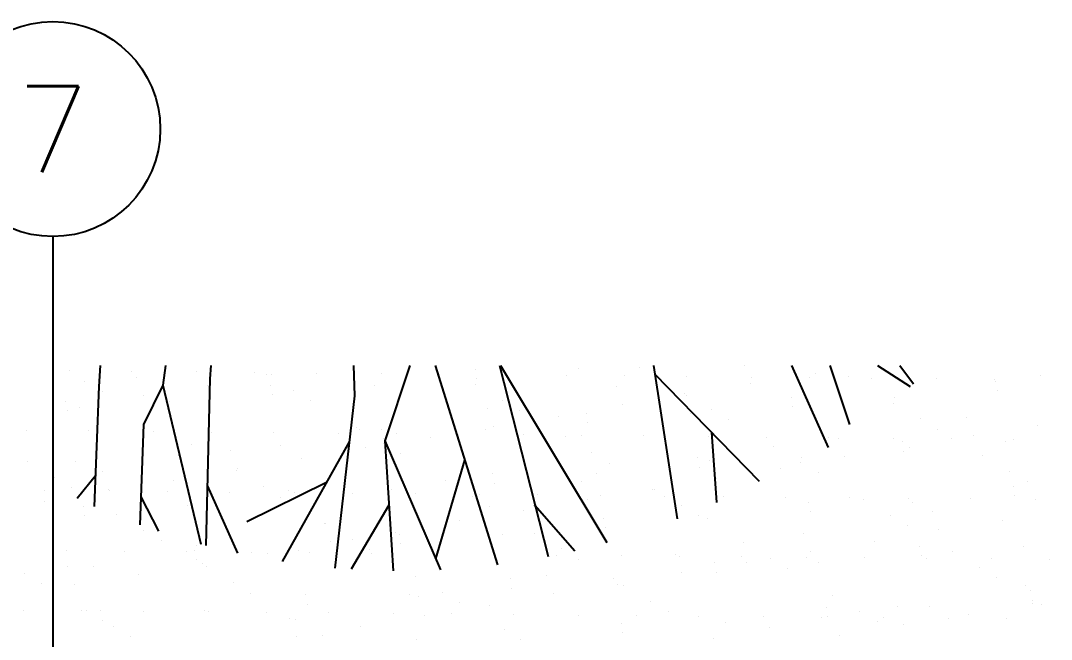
# Model space of a CAD drawing. Header units: millimetres. Extents: x -3 to 53, y -269 to 39.
# Drawn here: x 12 to 14.399, y 37.913 to 39.352 of the extents above; entities that cross this region are included whole.
import ezdxf
from ezdxf.enums import TextEntityAlignment as Align
from ezdxf.xclip import XClip

# ---------------------------------------------------------------- set-up
doc = ezdxf.new("R2010")
doc.units = ezdxf.units.MM
doc.header["$LTSCALE"] = 15
doc.header["$XCLIPFRAME"] = 2
for name, pattern in [('ACAD_ISO07W100', [3, 0, -3]), ('HIDDEN2', [0.1875, 0.125, -0.0625]), ('PHANTOM', [63.5, 31.75, -6.35, 6.35, -6.35, 6.35, -6.35]), ('PHANTOM2', [1.25, 0.625, -0.125, 0.125, -0.125, 0.125, -0.125])]:
    doc.linetypes.add(name, pattern=pattern)
doc.layers.get('0').update_dxf_attribs({"color": 250})
for name, color, linetype in [('A-EJES', 251, 'PHANTOM'), ('A-MURO BAJO', 251, 'Continuous'), ('A-PROYECCIONES', 250, 'HIDDEN2'), ('DLP_VERDE', 250, 'Continuous')]:
    doc.layers.add(name, color=color, linetype=linetype)
doc.layers.add('A-MUROS', color=252, linetype='Continuous', lineweight=30)
doc.styles.add('R80', font='ARIALN.TTF', dxfattribs={"height": 2.03})
doc.styles.add('ROMANS', font='romans.shx', dxfattribs={"width": 0.8})

# ---------------------------------------------------------------- blocks, each defined once
blk = doc.blocks.new('A$C9f73720c')
at = {"layer": 'A-MURO BAJO'}
blk.add_arc((60.7821, 91.9133, 0), 25.1032, 139.01699, 190.85615, dxfattribs=at)
at = {"layer": 'A-PROYECCIONES', "linetype": 'HIDDEN2', "ltscale": 0.3}
for p, q in [((39.8481, 100.5815, 0), (40.2425, 100.7216, 0)), ((39.9393, 100.4513, 0), (40.2464, 100.7127, 0)), ((40.0504, 100.5459, 0), (40.2894, 100.5514, 0)), ((39.9122, 100.4356, 0), (40.3258, 100.4889, 0)), ((40.0443, 100.1522, 0), (40.3539, 100.3124, 0)), ((40.2126, 100.2393, 0), (40.372, 100.2024, 0)), ((39.9092, 100.1714, 0), (40.3822, 100.1041, 0)), ((39.9126, 99.8128, 0), (40.3867, 99.9311, 0)), ((40.255, 99.7966, 0), (40.3833, 99.8542, 0)), ((39.9126, 99.8128, 0), (40.378, 99.7909, 0)), ((40.2571, 99.7964, 0), (40.255, 99.7966, 0)), ((39.1435, 99.6712, 0), (39.8893, 99.4691, 0)), ((39.6679, 99.6674, 0), (40.3619, 99.6726, 0)), ((39.7884, 99.6629, 0), (40.0099, 99.5061, 0)), ((40.3071, 99.5394, 0), (40.1072, 99.6707, 0)), ((40.0099, 99.5061, 0), (40.3347, 99.5425, 0)), ((40.0099, 99.5061, 0), (40.3047, 99.4363, 0)), ((39.8893, 99.4691, 0), (40.2587, 99.3081, 0)), ((40.1555, 99.4716, 0), (40.2725, 99.3436, 0)), ((39.9877, 99.4262, 0), (40.2086, 99.1954, 0)), ((39.2549, 99.3434, 0), (39.7532, 99.1588, 0)), ((40.0629, 99.3476, 0), (40.0962, 99.1434, 0)), ((39.7532, 99.1588, 0), (40.1209, 99.0364, 0)), ((39.5958, 99.1144, 0), (39.7354, 99.0496, 0)), ((39.9881, 99.0806, 0), (40.1596, 99.1019, 0)), ((39.7354, 99.0496, 0), (40.1148, 99.0265, 0)), ((39.7354, 99.0496, 0), (39.8095, 98.98, 0)), ((39.4376, 99.0045, 0), (39.6943, 98.9064, 0)), ((39.8095, 98.98, 0), (40.0299, 98.9035, 0)), ((39.9687, 98.9247, 0), (40.0569, 98.9404, 0)), ((39.6943, 98.9064, 0), (39.9581, 98.8144, 0)), ((39.8909, 98.8378, 0), (39.9291, 98.7816, 0))]:
    blk.add_line(p, q, dxfattribs=at)
at = {"layer": 'DLP_VERDE', "linetype": 'Continuous'}
for p, q in [((40.3103, 101.0094), (40.3103, 101.0094)), ((40.4199, 100.9696), (40.4199, 100.9696)), ((40.2874, 100.9061), (40.2874, 100.9061)), ((40.2924, 100.9067), (40.2924, 100.9067)), ((40.3144, 100.9038), (40.3144, 100.9038)), ((40.4337, 100.9068), (40.4337, 100.9068)), ((40.5376, 100.9082), (40.5376, 100.9082)), ((40.582, 100.9138), (40.582, 100.9138)), ((40.7255, 100.9056), (40.7255, 100.9056)), ((40.4334, 100.8882), (40.4334, 100.8882)), ((40.5032, 100.8767), (40.5032, 100.8767)), ((40.5374, 100.8745), (40.5374, 100.8745)), ((40.5595, 100.8716), (40.5595, 100.8716)), ((40.6784, 100.8559), (40.6784, 100.8559)), ((40.8204, 100.8578), (40.8204, 100.8578)), ((40.4495, 100.8274), (40.4495, 100.8274)), ((40.6064, 100.8284), (40.6064, 100.8284)), ((40.7663, 100.8354), (40.7663, 100.8354)), ((40.7824, 100.8422), (40.7824, 100.8422)), ((40.8045, 100.8393), (40.8045, 100.8393)), ((40.8107, 100.8374), (40.8107, 100.8374)), ((40.3533, 100.8174), (40.3533, 100.8174)), ((40.3977, 100.8193), (40.3977, 100.8193)), ((40.2468, 100.7772), (40.2468, 100.7772)), ((40.3903, 100.769), (40.3903, 100.769)), ((40.5366, 100.7697), (40.5366, 100.7697)), ((40.6848, 100.7767), (40.6848, 100.7767)), ((40.7306, 100.7755), (40.7306, 100.7755)), ((40.8283, 100.7685), (40.8283, 100.7685)), ((40.3597, 100.7451), (40.3597, 100.7451)), ((40.6962, 100.744), (40.6962, 100.744)), ((40.3253, 100.7136), (40.3253, 100.7136)), ((40.6425, 100.6947), (40.6425, 100.6947)), ((40.7929, 100.6873), (40.7929, 100.6873)), ((40.2593, 100.671), (40.2593, 100.671)), ((40.2715, 100.6644), (40.2715, 100.6644)), ((40.3633, 100.6573), (40.3633, 100.6573)), ((40.3799, 100.6692), (40.3799, 100.6692)), ((40.5398, 100.6762), (40.5398, 100.6762)), ((40.5842, 100.6782), (40.5842, 100.6782)), ((40.2014, 100.6331), (40.2014, 100.6331)), ((40.3496, 100.6401), (40.3496, 100.6401)), ((40.3853, 100.6544), (40.3853, 100.6544)), ((40.5043, 100.6387), (40.5043, 100.6387)), ((40.7877, 100.6396), (40.7877, 100.6396)), ((40.4931, 100.6319), (40.4931, 100.6319)), ((40.5527, 100.6124), (40.5527, 100.6124)), ((40.6083, 100.625), (40.6083, 100.625)), ((40.6303, 100.6221), (40.6303, 100.6221)), ((40.6394, 100.6326), (40.6394, 100.6326)), ((40.7493, 100.6064), (40.7493, 100.6064)), ((40.1817, 100.5821), (40.1817, 100.5821)), ((40.5183, 100.5809), (40.5183, 100.5809)), ((40.1473, 100.5505), (40.1473, 100.5505)), ((40.3133, 100.517), (40.3133, 100.517)), ((40.3577, 100.5189), (40.3577, 100.5189)), ((40.4645, 100.5317), (40.4645, 100.5317)), ((40.5664, 100.5281), (40.5664, 100.5281)), ((40.7263, 100.535), (40.7263, 100.535)), ((40.7707, 100.537), (40.7707, 100.537)), ((40.1534, 100.51), (40.1534, 100.51)), ((40.1579, 100.4953), (40.1579, 100.4953)), ((40.3042, 100.496), (40.3042, 100.496)), ((40.4525, 100.503), (40.4525, 100.503)), ((40.596, 100.4948), (40.596, 100.4948)), ((40.7422, 100.4955), (40.7422, 100.4955)), ((40.7456, 100.4797), (40.7456, 100.4797)), ((40.3747, 100.4494), (40.3747, 100.4494)), ((40.7112, 100.4482), (40.7112, 100.4482)), ((40.1891, 100.4401), (40.1891, 100.4401)), ((40.2111, 100.4372), (40.2111, 100.4372)), ((40.3301, 100.4215), (40.3301, 100.4215)), ((40.3403, 100.4179), (40.3403, 100.4179)), ((40.4341, 100.4078), (40.4341, 100.4078)), ((40.4562, 100.4049), (40.4562, 100.4049)), ((40.6575, 100.399), (40.6575, 100.399)), ((40.4998, 100.3758), (40.4998, 100.3758)), ((40.5442, 100.3778), (40.5442, 100.3778)), ((40.5751, 100.3892), (40.5751, 100.3892)), ((40.6792, 100.3756), (40.6792, 100.3756)), ((40.7012, 100.3727), (40.7012, 100.3727)), ((40.7529, 100.3869), (40.7529, 100.3869)), ((40.0868, 100.3578), (40.0868, 100.3578)), ((40.1173, 100.3664), (40.1173, 100.3664)), ((40.1312, 100.3597), (40.1312, 100.3597)), ((40.2608, 100.3582), (40.2608, 100.3582)), ((40.2866, 100.3686), (40.2866, 100.3686)), ((40.3399, 100.3689), (40.3399, 100.3689)), ((40.407, 100.3589), (40.407, 100.3589)), ((40.5553, 100.3659), (40.5553, 100.3659)), ((40.6988, 100.3577), (40.6988, 100.3577)), ((40.5677, 100.3167), (40.5677, 100.3167)), ((40.1968, 100.2863), (40.1968, 100.2863)), ((40.5333, 100.2852), (40.5333, 100.2852)), ((40.1624, 100.2548), (40.1624, 100.2548)), ((40.2201, 100.2293), (40.2201, 100.2293)), ((40.4795, 100.2359), (40.4795, 100.2359)), ((40.5264, 100.2277), (40.5264, 100.2277)), ((40.6582, 100.2288), (40.6582, 100.2288)), ((40.6863, 100.2347), (40.6863, 100.2347)), ((40.0718, 100.2223), (40.0718, 100.2223)), ((40.1086, 100.2055), (40.1086, 100.2055)), ((40.1135, 100.2097), (40.1135, 100.2097)), ((40.156, 100.2043), (40.156, 100.2043)), ((40.2733, 100.2166), (40.2733, 100.2166)), ((40.3177, 100.2186), (40.3177, 100.2186)), ((40.3636, 100.2211), (40.3636, 100.2211)), ((40.5099, 100.2218), (40.5099, 100.2218)), ((40.26, 100.1906), (40.26, 100.1906)), ((40.282, 100.1877), (40.282, 100.1877)), ((40.3897, 100.1536), (40.3897, 100.1536)), ((40.401, 100.172), (40.401, 100.172)), ((40.505, 100.1584), (40.505, 100.1584)), ((40.527, 100.1555), (40.527, 100.1555)), ((40.646, 100.1398), (40.646, 100.1398)), ((40.0188, 100.1233), (40.0188, 100.1233)), ((40.3553, 100.1221), (40.3553, 100.1221)), ((40.0284, 100.0845), (40.0284, 100.0845)), ((40.1747, 100.0852), (40.1747, 100.0852)), ((40.323, 100.0922), (40.323, 100.0922)), ((40.4664, 100.084), (40.4664, 100.084)), ((40.6127, 100.0847), (40.6127, 100.0847)), ((40.6725, 100.1032), (40.6725, 100.1032)), ((40.0468, 100.0574), (40.0468, 100.0574)), ((40.0912, 100.0594), (40.0912, 100.0594)), ((40.3, 100.0685), (40.3, 100.0685)), ((40.3016, 100.0728), (40.3016, 100.0728)), ((40.4598, 100.0755), (40.4598, 100.0755)), ((40.5042, 100.0774), (40.5042, 100.0774)), ((40.5827, 100.0209), (40.5827, 100.0209)), ((39.9818, 99.9871), (39.9818, 99.9871)), ((40.2118, 99.9906), (40.2118, 99.9906)), ((40.5483, 99.9894), (40.5483, 99.9894)), ((40.0858, 99.9734), (40.0858, 99.9734)), ((40.1078, 99.9705), (40.1078, 99.9705)), ((39.9878, 99.9557), (39.9878, 99.9557)), ((40.1312, 99.9474), (40.1312, 99.9474)), ((40.1774, 99.959), (40.1774, 99.959)), ((40.2268, 99.9548), (40.2268, 99.9548)), ((40.2775, 99.9481), (40.2775, 99.9481)), ((40.3308, 99.9412), (40.3308, 99.9412)), ((40.3529, 99.9383), (40.3529, 99.9383)), ((40.4258, 99.9551), (40.4258, 99.9551)), ((40.4946, 99.9401), (40.4946, 99.9401)), ((40.5693, 99.9469), (40.5693, 99.9469)), ((40.2333, 99.9163), (40.2333, 99.9163)), ((40.2777, 99.9182), (40.2777, 99.9182)), ((40.4719, 99.9226), (40.4719, 99.9226)), ((40.4865, 99.9273), (40.4865, 99.9273)), ((40.0735, 99.9093), (40.0735, 99.9093)), ((40.1236, 99.9098), (40.1236, 99.9098)), ((40.5759, 99.9089), (40.5759, 99.9089)), ((40.5979, 99.906), (40.5979, 99.906)), ((40.4048, 99.8579), (40.4048, 99.8579)), ((40.0338, 99.8275), (40.0338, 99.8275)), ((40.0906, 99.8185), (40.0906, 99.8185)), ((40.3704, 99.8263), (40.3704, 99.8263)), ((40.5286, 99.818), (40.5286, 99.818)), ((39.9423, 99.8115), (39.9423, 99.8115)), ((39.9994, 99.796), (39.9994, 99.796)), ((40.2341, 99.8103), (40.2341, 99.8103)), ((40.3804, 99.811), (40.3804, 99.811)), ((40.3166, 99.7771), (40.3166, 99.7771)), ((40.4198, 99.7751), (40.4198, 99.7751)), ((40.4642, 99.777), (40.4642, 99.777)), ((39.9116, 99.7562), (39.9116, 99.7562)), ((39.9337, 99.7533), (39.9337, 99.7533)), ((39.9457, 99.7467), (39.9457, 99.7467)), ((40.0068, 99.757), (40.0068, 99.757)), ((40.0512, 99.759), (40.0512, 99.759)), ((40.26, 99.7681), (40.26, 99.7681)), ((40.0527, 99.7376), (40.0527, 99.7376)), ((40.1567, 99.724), (40.1567, 99.724)), ((40.1787, 99.7211), (40.1787, 99.7211)), ((40.2977, 99.7054), (40.2977, 99.7054)), ((39.8989, 99.6737), (39.8989, 99.6737)), ((40.0452, 99.6744), (40.0452, 99.6744)), ((40.1934, 99.6814), (40.1934, 99.6814)), ((40.2268, 99.6948), (40.2268, 99.6948)), ((40.3369, 99.6732), (40.3369, 99.6732)), ((40.4017, 99.6917), (40.4017, 99.6917)), ((40.4237, 99.6888), (40.4237, 99.6888)), ((40.4832, 99.6739), (40.4832, 99.6739)), ((40.1924, 99.6633), (40.1924, 99.6633)), ((40.5427, 99.6731), (40.5427, 99.6731)), ((40.4465, 99.6269), (40.4465, 99.6269)), ((40.5096, 99.6444), (40.5096, 99.6444)), ((40.0335, 99.6089), (40.0335, 99.6089)), ((40.1387, 99.614), (40.1387, 99.614)), ((40.1933, 99.6159), (40.1933, 99.6159)), ((40.2377, 99.6178), (40.2377, 99.6178)), ((40.4198, 99.5621), (40.4198, 99.5621)), ((39.8582, 99.5449), (39.8582, 99.5449)), ((40.0017, 99.5366), (40.0017, 99.5366)), ((40.0489, 99.5317), (40.0489, 99.5317)), ((40.148, 99.5373), (40.148, 99.5373)), ((40.2963, 99.5443), (40.2963, 99.5443)), ((40.3854, 99.5306), (40.3854, 99.5306)), ((40.4398, 99.5361), (40.4398, 99.5361)), ((39.8785, 99.5204), (39.8785, 99.5204)), ((39.9825, 99.5068), (39.9825, 99.5068)), ((40.0045, 99.5039), (40.0045, 99.5039)), ((40.0144, 99.5002), (40.0144, 99.5002)), ((40.1235, 99.4882), (40.1235, 99.4882)), ((40.3316, 99.4813), (40.3316, 99.4813)), ((40.0113, 99.4586), (40.0113, 99.4586)), ((40.22, 99.4677), (40.22, 99.4677)), ((40.2275, 99.4745), (40.2275, 99.4745)), ((40.2496, 99.4716), (40.2496, 99.4716)), ((40.3798, 99.4747), (40.3798, 99.4747)), ((40.4242, 99.4766), (40.4242, 99.4766)), ((39.9607, 99.451), (39.9607, 99.451)), ((39.9668, 99.4567), (39.9668, 99.4567)), ((40.3686, 99.4559), (40.3686, 99.4559)), ((40.4726, 99.4422), (40.4726, 99.4422)), ((39.8128, 99.4007), (39.8128, 99.4007)), ((39.9611, 99.4078), (39.9611, 99.4078)), ((40.1046, 99.3995), (40.1046, 99.3995)), ((40.2418, 99.399), (40.2418, 99.399)), ((40.2508, 99.4002), (40.2508, 99.4002)), ((40.3991, 99.4072), (40.3991, 99.4072)), ((39.8709, 99.3687), (39.8709, 99.3687)), ((40.2074, 99.3675), (40.2074, 99.3675)), ((39.8365, 99.3371), (39.8365, 99.3371)), ((40.1533, 99.3155), (40.1533, 99.3155)), ((40.1537, 99.3183), (40.1537, 99.3183)), ((40.1978, 99.3174), (40.1978, 99.3174)), ((40.4065, 99.3265), (40.4065, 99.3265)), ((39.7848, 99.2994), (39.7848, 99.2994)), ((39.8083, 99.2896), (39.8083, 99.2896)), ((39.9935, 99.3085), (39.9935, 99.3085)), ((39.7827, 99.2879), (39.7827, 99.2879)), ((39.8304, 99.2867), (39.8304, 99.2867)), ((39.9494, 99.271), (39.9494, 99.271)), ((40.0639, 99.2707), (40.0639, 99.2707)), ((39.7694, 99.263), (39.7694, 99.263)), ((39.9156, 99.2636), (39.9156, 99.2636)), ((40.0534, 99.2573), (40.0534, 99.2573)), ((40.0754, 99.2544), (40.0754, 99.2544)), ((40.2074, 99.2624), (40.2074, 99.2624)), ((40.3537, 99.2631), (40.3537, 99.2631)), ((40.0639, 99.236), (40.0639, 99.236)), ((40.1944, 99.2387), (40.1944, 99.2387)), ((40.2984, 99.225), (40.2984, 99.225)), ((40.3204, 99.2221), (40.3204, 99.2221)), ((40.4004, 99.2348), (40.4004, 99.2348)), ((40.0295, 99.2044), (40.0295, 99.2044)), ((40.3398, 99.1743), (40.3398, 99.1743)), ((40.3467, 99.1856), (40.3467, 99.1856)), ((40.3843, 99.1763), (40.3843, 99.1763)), ((39.767, 99.1493), (39.767, 99.1493)), ((39.9269, 99.1563), (39.9269, 99.1563)), ((39.9713, 99.1582), (39.9713, 99.1582)), ((39.9757, 99.1552), (39.9757, 99.1552)), ((40.18, 99.1673), (40.18, 99.1673)), ((39.7287, 99.1341), (39.7287, 99.1341)), ((39.8722, 99.1258), (39.8722, 99.1258)), ((40.0185, 99.1265), (40.0185, 99.1265)), ((40.1668, 99.1336), (40.1668, 99.1336)), ((40.3102, 99.1253), (40.3102, 99.1253)), ((40.2569, 99.1033), (40.2569, 99.1033)), ((39.7752, 99.0538), (39.7752, 99.0538)), ((39.8859, 99.0729), (39.8859, 99.0729)), ((40.2224, 99.0718), (40.2224, 99.0718)), ((39.8515, 99.0414), (39.8515, 99.0414)), ((39.8792, 99.0401), (39.8792, 99.0401)), ((39.9012, 99.0372), (39.9012, 99.0372)), ((39.9535, 99.0081), (39.9535, 99.0081)), ((40.0202, 99.0215), (40.0202, 99.0215)), ((40.1134, 99.0151), (40.1134, 99.0151)), ((40.1242, 99.0078), (40.1242, 99.0078)), ((40.1463, 99.0049), (40.1463, 99.0049)), ((40.1578, 99.0171), (40.1578, 99.0171)), ((40.1687, 99.0225), (40.1687, 99.0225)), ((39.6833, 98.9899), (39.6833, 98.9899)), ((39.7004, 98.9971), (39.7004, 98.9971)), ((39.7448, 98.999), (39.7448, 98.999)), ((39.7978, 98.9921), (39.7978, 98.9921)), ((39.8316, 98.997), (39.8316, 98.997)), ((39.975, 98.9887), (39.975, 98.9887)), ((40.1213, 98.9894), (40.1213, 98.9894)), ((40.2653, 98.9893), (40.2653, 98.9893)), ((40.2696, 98.9964), (40.2696, 98.9964)), ((40.0789, 98.9402), (40.0789, 98.9402)), ((39.708, 98.9099), (39.708, 98.9099)), ((40.0445, 98.9087), (40.0445, 98.9087)), ((39.6736, 98.8783), (39.6736, 98.8783)), ((39.9313, 98.8579), (39.9313, 98.8579)), ((39.9344, 98.8599), (39.9344, 98.8599)), ((39.9907, 98.8594), (39.9907, 98.8594)), ((40.14, 98.867), (40.14, 98.867)), ((39.6398, 98.8522), (39.6398, 98.8522)), ((39.727, 98.8489), (39.727, 98.8489)), ((39.7861, 98.8528), (39.7861, 98.8528)), ((39.8869, 98.8559), (39.8869, 98.8559)), ((40.0779, 98.8516), (40.0779, 98.8516)), ((40.2242, 98.8523), (40.2242, 98.8523)), ((39.7051, 98.8229), (39.7051, 98.8229)), ((39.7271, 98.82), (39.7271, 98.82)), ((39.8461, 98.8043), (39.8461, 98.8043)), ((39.9501, 98.7906), (39.9501, 98.7906)), ((39.9721, 98.7877), (39.9721, 98.7877)), ((40.2719, 98.8075), (40.2719, 98.8075)), ((39.901, 98.7772), (39.901, 98.7772)), ((40.0911, 98.7721), (40.0911, 98.7721)), ((40.2375, 98.776), (40.2375, 98.776)), ((39.8665, 98.7456), (39.8665, 98.7456)), ((40.1951, 98.7584), (40.1951, 98.7584)), ((40.2171, 98.7555), (40.2171, 98.7555)), ((39.7427, 98.7151), (39.7427, 98.7151)), ((39.889, 98.7157), (39.889, 98.7157)), ((40.0372, 98.7228), (40.0372, 98.7228)), ((40.0734, 98.7147), (40.0734, 98.7147)), ((40.1178, 98.7167), (40.1178, 98.7167)), ((40.1807, 98.7145), (40.1807, 98.7145)), ((40.1837, 98.7267), (40.1837, 98.7267)), ((39.8128, 98.6964), (39.8128, 98.6964)), ((39.9135, 98.7078), (39.9135, 98.7078)), ((40.0939, 98.6445), (40.0939, 98.6445)), ((40.0595, 98.6129), (40.0595, 98.6129)), ((40.1401, 98.5857), (40.1401, 98.5857))]:
    blk.add_line(p, q, dxfattribs=at)
at = {"style": 'R80'}
for height, rotation, p in [(0.09, 0.009, (39.554, 141.0046, 0)), (0.09, 0.009, (45.7984, 139.3226, 0)), (0.09, 0.009, (50.4634, 135.3578, 0)), (0.09, 0.009, (41.9784, 129.0436, 0)), (0.09, 0.009, (37.8409, 128.6089, 0)), (0.09, 0.009, (35.483, 116.3582, 0)), (0.09, 0.009, (38.5607, 113.6321, 0)), (0.09, 0.009, (45.1292, 84.3757, 0)), (0.09, 0.009, (43.9111, 83.9335, 0)), (0.09, 0.009, (43.1485, 83.401, 0)), (0.09, 0.009, (28.0067, 80.1071, 0)), (0.09, 0.009, (44.3753, 79.9046, 0)), (0.09, 0.009, (55.151, 79.2173, 0)), (0.09, 0.009, (38.2608, 76.0049)), (0.09, 0.009, (39.0036, 75.5558)), (0.09, 0.009, (27.5137, 75.2133, 0)), (0.09, 0.009, (27.5137, 75.2133, 0)), (0.09, 0.009, (39.8519, 75.1543)), (0.09, 0.009, (25.3599, 70.2709, 0)), (0.09, 0.009, (32.1646, 69.192, 0)), (0.09, 0.009, (32.1646, 69.192, 0)), (0.09, 0.009, (26.9947, 68.6392, 0)), (0.09, 0.009, (59.8504, 67.3859, 0)), (0.09, 0.009, (24.839, 65.5107, 0)), (0.09, 0.009, (24.839, 65.5107, 0)), (0.09, 0.009, (33.5008, 60.261, 0)), (0.09, 0.009, (33.5008, 60.261, 0)), (0.09, 347.3908, (17.1069, 59.2726, 0)), (0.09, 0.009, (26.4708, 59.2035, 0)), (0.09, 0.009, (26.4708, 59.2035, 0)), (0.09, 0.009, (23.1216, 58.7685, 0)), (0.09, 0.009, (23.1216, 58.7685, 0)), (0.09, 0.009, (27.6632, 55.3959, 0)), (0.09, 0.009, (27.6632, 55.3959, 0)), (0.09, 0.009, (22.2239, 54.9818, 0)), (0.09, 0.009, (22.2239, 54.9818, 0)), (0.09, 0.009, (65.7174, 53.5803, 0)), (0.09, 0.009, (38.377, 51.7166, 0)), (0.09, 0.009, (38.377, 51.7166, 0)), (0.09, 0.009, (21.0294, 51.3767, 0)), (0.09, 0.009, (21.0294, 51.3767, 0)), (0.09, 0.009, (29.4091, 50.8876, 0)), (0.09, 0.009, (29.4091, 50.8876, 0)), (0.09, 0.009, (22.5184, 48.0808, 0)), (0.09, 0.009, (22.5184, 48.0808, 0)), (0.09, 0.009, (32.8305, 47.9478, 0)), (0.09, 0.009, (38.6414, 47.9238, 0)), (0.09, 1.5576, (45.5013, 47.0033, 0)), (0.09, 1.5576, (45.5013, 47.0033, 0)), (0.09, 1.5576, (42.9613, 45.8781, 0)), (0.09, 0.009, (31.2252, 43.4352, 0)), (0.09, 0.009, (31.2252, 43.4352, 0)), (0.09, 0.009, (24.8291, 43.3056, 0)), (0.09, 0.009, (24.8291, 43.3056, 0)), (0.09, 0.009, (28.8684, 42.6092, 0)), (0.09, 0.009, (28.8684, 42.6092, 0)), (0.09, 0.009, (46.0815, 42.4048, 0)), (0.09, 0.009, (19.0307, 42.0559, 0)), (0.09, 0.009, (19.0307, 42.0559, 0)), (0.09, 0.009, (70.9067, 41.0329, 0)), (0.09, 0.009, (22.7765, 38.7407, 0)), (0.09, 0.009, (22.7765, 38.7407, 0)), (0.09, 0.009, (17.8952, 37.4624, 0)), (0.09, 0.009, (17.8952, 37.4624, 0)), (0.09, 0.009, (25.8226, 33.2142, 0)), (0.09, 0.009, (21.5027, 31.2754, 0)), (0.1403, 0.009, (43.0178, 29.8778, 0)), (0.09, 0.009, (24.3978, 29.2659, 0)), (0.09, 0.009, (49.7565, 29.0287, 0)), (0.09, 0.009, (16.51, 28.4123, 0)), (0.09, 0.009, (16.51, 28.4123, 0)), (0.09, 0.009, (40.7946, 24.893, 0)), (0.09, 0.009, (18.1268, 23.6374, 0)), (0.09, 0.009, (20.346, 20.3291, 0)), (0.09, 0.009, (38.3365, 19.4632, 0)), (0.09, 0.009, (18.2869, 15.9828, 0)), (0.09, 0.009, (36.6694, 12.5977, 0)), (0.09, 337.7998, (24.7536, 11.2334, 0)), (0.09, 0.009, (33.5928, 10.3508, 0)), (0.09, 337.7998, (21.6109, 10.1247, 0)), (0.09, 337.7998, (16.5605, 9.5998, 0)), (0.09, 337.7998, (29.9414, 8.9534, 0)), (0.09, 337.7998, (31.6402, 7.9561, 0)), (0.09, 337.7998, (26.736, 7.7966, 0)), (0.09, 337.7998, (32.0288, 7.0232, 0)), (0.09, 0.009, (23.3239, 5.5763, 0)), (0.09, 0.009, (16.5347, 5.5678, 0)), (0.09, 0.009, (34.4718, 3.6379, 0))]:
    blk.add_attdef('N.P.T.+0.00', text='', height=height, rotation=rotation, dxfattribs=at).set_placement(p, align=Align.MIDDLE_CENTER)
for p in [(49.9263, 138.2431, 0), (56.6904, 136.252, 0), (60.5336, 135.5237, 0), (42.6322, 135.1839), (46.2516, 126.9171), (35.1548, 97.8545, 0), (31.2618, 93.9445, 0), (17.9393, 86.8861, 0), (34.7444, 85.6148, 0), (35.5048, 81.4636, 0), (34.6534, 76.9929, 0), (59.6668, 73.2509), (40.4113, 65.8421, 0), (43.5611, 65.2125, 0), (64.4681, 61.3857), (43.9111, 51.4927, 0), (32.9744, 51.0828, 0), (48.0327, 50.0735, 0), (69.3242, 50.0814, 0), (52.9599, 39.4701, 0), (74.4159, 35.7467, 0)]:
    blk.add_attdef('N.P.T.+0.00', text='', height=0.2109, dxfattribs=at).set_placement(p, align=Align.MIDDLE_CENTER)
blk = doc.blocks.new('Ejes_Torre G')
at = {"layer": 'A-EJES', "linetype": 'PHANTOM2', "ltscale": 0.5}
blk.add_lwpolyline([(12.075, 16.65), (12.075, 14.35)], dxfattribs=at)
at = {"layer": 'A-EJES', "linetype": 'Continuous'}
blk.add_circle((12.075, 16.9), 0.25, dxfattribs=at)
at = {"layer": 'A-EJES', "linetype": 'Continuous', "style": 'ROMANS'}
blk.add_text('7', height=0.2, dxfattribs=at).set_placement((12.075, 16.9), align=Align.MIDDLE_CENTER)

msp = doc.modelspace()

# ---------------------------------------------------------------- block references
at = {"linetype": 'ACAD_ISO07W100', "ltscale": 5}
ref = msp.add_blockref('A$C9f73720c', (-94.0043, 47.5864), dxfattribs=dict(at, rotation=286.9770955472961))
XClip(ref).set_block_clipping_path([(53.9739667831, 80.2683385944), (69.3730303047, 130.7085147865), (51.0595701083, 136.2994971771), (35.6605065867, 85.8593209849)])

# ---------------------------------------------------------------- next in the draw order: block references
at = {"layer": 'A-MUROS'}
msp.add_blockref('Ejes_Torre G', (0, 22.2), dxfattribs=at)

doc.saveas('drawing.dxf')
